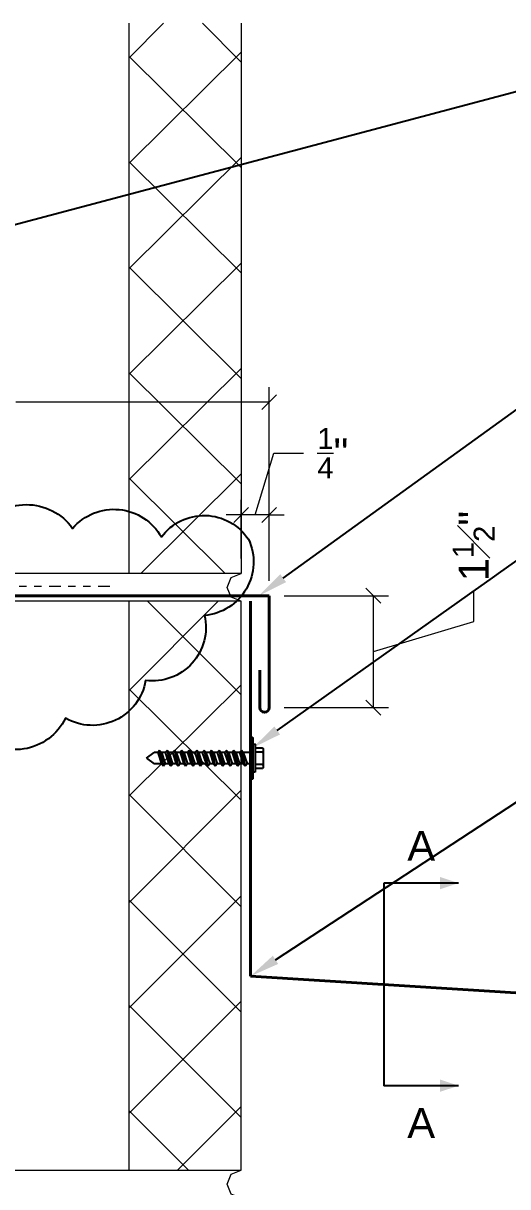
# Model space of a CAD drawing. Header units: inches. Extents: x -257 to 21868, y -296 to 108.
# Drawn here: x 442.85 to 449.34, y 21.79 to 37.38 of the extents above; entities that cross this region are included whole.
import ezdxf
from ezdxf import colors
from ezdxf.entities.mleader import LeaderData, LeaderLine
from ezdxf.enums import TextEntityAlignment as Align
from ezdxf.math import Vec2, Vec3

# ---------------------------------------------------------------- set-up
doc = ezdxf.new("R2010")
doc.units = ezdxf.units.IN
doc.header["$MEASUREMENT"] = 0
doc.linetypes.add('PHANTOM2', pattern=[1.25, 0.625, -0.125, 0.125, -0.125, 0.125, -0.125])
doc.layers.get('Defpoints').update_dxf_attribs({"color": 3})
for name, color, linetype, lineweight in [('NSE-By_Others', 8, 'Continuous', 0), ('NSE-Call-Outs', 171, 'Continuous', 13), ('NSE-Dimensions', 51, 'Continuous', 13), ('NSE-Flashing 01', 2, 'Continuous', 40), ('NSE-Hardware', 111, 'Continuous', 25), ('nsm-Det-Underlayment', 6, 'PHANTOM2', 13)]:
    doc.layers.add(name, color=color, linetype=linetype, lineweight=lineweight)
doc.styles.add('004 - NSSM - Standard', font='arial.ttf', dxfattribs={"height": 0.4})
doc.dimstyles.new('004 - NSSM - Standard', dxfattribs={"dimtxt": 0.4, "dimasz": 0.2, "dimexe": 0.2, "dimexo": 0.2, "dimgap": 0.2, "dimtad": 0, "dimdec": 4, "dimzin": 3, "dimdsep": 46, "dimlunit": 4, "dimtxsty": '004 - NSSM - Standard', "dimblk": 'OBLIQUE', "dimcen": 0.2, "dimclrd": 256, "dimclre": 256, "dimclrt": 256, "dimadec": 0, "dimazin": 0, "dimtfac": 0.7, "dimtdec": 4, "dimtmove": 1, "dimatfit": 2, "dimfxl": 1, "dimtfill": 1, "dimtfillclr": 11, "dimfrac": 1, "dimtolj": 1, "dimtzin": 0, "dimlwd": 0, "dimlwe": 0, "dimarcsym": 0})

# ---------------------------------------------------------------- blocks, each defined once
blk = doc.blocks.new('_Oblique')
at = {"color": 0, "linetype": 'ByBlock', "lineweight": -2}
blk.add_line((-0.5, -0.5), (0.5, 0.5), dxfattribs=at)
blk = doc.blocks.new('*D55')
at = {"layer": 'Defpoints', "color": 0, "transparency": 16777216}
for p in [(446.14, 32.303), (438.139, 29.834), (446.14, 29.709)]:
    blk.add_point(p, dxfattribs=at)
at = {"layer": 'NSE-Dimensions', "lineweight": 0, "transparency": 16777216}
for p, q in [((438.139, 30.034), (438.139, 32.503)), ((446.14, 29.909), (446.14, 32.503)), ((438.139, 32.303), (441.532, 32.303)), ((446.14, 32.303), (442.747, 32.303))]:
    blk.add_line(p, q, dxfattribs=at)
at = {"layer": 'NSE-Dimensions', "lineweight": 0, "transparency": 16777216, "xscale": 0.2, "yscale": 0.2, "zscale": 0.2, "rotation": 180}
blk.add_blockref('_Oblique', (438.139, 32.303), dxfattribs=at)
at = {"layer": 'NSE-Dimensions', "lineweight": 0, "transparency": 16777216, "xscale": 0.2, "yscale": 0.2, "zscale": 0.2}
blk.add_blockref('_Oblique', (446.14, 32.303), dxfattribs=at)
at = {"layer": 'NSE-Dimensions', "transparency": 16777216, "insert": (442.139, 32.303), "char_height": 0.4, "attachment_point": 5, "style": '004 - NSSM - Standard', "bg_fill": 3, "box_fill_scale": 1.25, "bg_fill_color": 256, "bg_fill_true_color": 13158600, "bg_fill_transparency": 0}
blk.add_mtext('\\A1;7 {\\H0.7x;\\S7/8;}"', dxfattribs=at)
blk = doc.blocks.new('*D56')
at = {"layer": 'Defpoints', "color": 0, "transparency": 16777216}
for p in [(445.765, 30.792), (445.765, 30.008), (446.14, 29.834)]:
    blk.add_point(p, dxfattribs=at)
at = {"layer": 'NSE-Dimensions', "lineweight": 0, "transparency": 16777216}
for p, q in [((445.953, 30.792), (446.201, 31.62)), ((446.201, 31.62), (446.601, 31.62)), ((445.765, 30.208), (445.765, 30.992)), ((446.14, 30.034), (446.14, 30.992)), ((445.765, 30.792), (445.565, 30.792)), ((446.14, 30.792), (445.765, 30.792)), ((446.14, 30.792), (445.765, 30.792)), ((446.14, 30.792), (446.34, 30.792))]:
    blk.add_line(p, q, dxfattribs=at)
at = {"layer": 'NSE-Dimensions', "lineweight": 0, "transparency": 16777216, "xscale": 0.2, "yscale": 0.2, "zscale": 0.2}
blk.add_blockref('_Oblique', (445.765, 30.792), dxfattribs=at)
at = {"layer": 'NSE-Dimensions', "lineweight": 0, "transparency": 16777216, "xscale": 0.2, "yscale": 0.2, "zscale": 0.2, "rotation": 180}
blk.add_blockref('_Oblique', (446.14, 30.792), dxfattribs=at)
at = {"layer": 'NSE-Dimensions', "transparency": 16777216, "insert": (446.993, 31.62), "char_height": 0.4, "attachment_point": 5, "style": '004 - NSSM - Standard', "bg_fill": 3, "box_fill_scale": 1.25, "bg_fill_color": 256, "bg_fill_true_color": 13158600, "bg_fill_transparency": 0}
blk.add_mtext('\\A1;{\\H0.7x;\\S1/4;\\H1.42857x;"}', dxfattribs=at)
blk = doc.blocks.new('*D57')
at = {"layer": 'Defpoints', "color": 0, "transparency": 16777216}
for p in [(446.14, 29.709), (447.537, 29.709), (446.14, 28.209)]:
    blk.add_point(p, dxfattribs=at)
at = {"layer": 'NSE-Dimensions', "lineweight": 0, "transparency": 16777216}
for p, q in [((446.34, 29.709), (447.737, 29.709)), ((447.537, 28.209), (447.537, 29.709)), ((448.88, 29.362), (448.88, 29.762)), ((447.537, 28.959), (448.88, 29.362)), ((446.34, 28.209), (447.737, 28.209))]:
    blk.add_line(p, q, dxfattribs=at)
at = {"layer": 'NSE-Dimensions', "lineweight": 0, "transparency": 16777216, "xscale": 0.2, "yscale": 0.2, "zscale": 0.2}
for p, rotation in [((447.537, 29.709), 90), ((447.537, 28.209), 270)]:
    blk.add_blockref('_Oblique', p, dxfattribs=dict(at, rotation=rotation))
at = {"layer": 'NSE-Dimensions', "transparency": 16777216, "insert": (448.88, 30.374), "char_height": 0.4, "attachment_point": 5, "rotation": 90, "style": '004 - NSSM - Standard', "bg_fill": 3, "box_fill_scale": 1.25, "bg_fill_color": 256, "bg_fill_true_color": 13158600, "bg_fill_transparency": 0}
blk.add_mtext('\\A1;1{\\H0.7x;\\S1#2;}"', dxfattribs=at)
blk = doc.blocks.new('*U62')
h = blk.add_hatch()
h.set_pattern_fill('ANSI31', scale=0.25, angle=180)
h.set_pattern_definition([(225, (-0.96875, 0.2462), (0.0220971, -0.0220971), [])])
h.paths.add_polyline_path([(0, -0.271, 0.602221), (0.016, -0.28, 0.602221), (0.031, -0.271), (0.031, 0.271, 0.602221), (0.016, 0.28, 0.602221), (0, 0.271)])
at = {"color": 0, "linetype": 'ByBlock', "lineweight": -2}
for p, q in [((-1.395, 0), (-1.292, 0.075)), ((-1.395, 0), (-1.292, -0.075)), ((-1.243, 0.075), (-1.292, 0.075)), ((-1.218, 0.105), (-1.243, 0.075)), ((-1.243, 0.075), (-1.193, -0.075)), ((-1.218, 0.105), (-1.168, -0.105)), ((-1.193, 0.075), (-1.218, 0.105)), ((-1.143, 0.075), (-1.193, 0.075)), ((-1.193, 0.075), (-1.143, -0.075)), ((-1.118, 0.105), (-1.143, 0.075)), ((-1.143, 0.075), (-1.093, -0.075)), ((-1.118, 0.105), (-1.068, -0.105)), ((-1.093, 0.075), (-1.118, 0.105)), ((-1.044, 0.075), (-1.094, 0.075)), ((-1.094, 0.075), (-1.044, -0.075)), ((-1.019, 0.105), (-1.044, 0.075)), ((-1.044, 0.075), (-0.994, -0.075)), ((-1.019, 0.105), (-0.969, -0.105)), ((-0.994, 0.075), (-1.019, 0.105)), ((-0.944, 0.075), (-0.994, 0.075)), ((-0.994, 0.075), (-0.944, -0.075)), ((-0.919, 0.105), (-0.944, 0.075)), ((-0.944, 0.075), (-0.894, -0.075)), ((-0.919, 0.105), (-0.869, -0.105)), ((-0.894, 0.075), (-0.919, 0.105)), ((-0.845, 0.075), (-0.895, 0.075)), ((-0.895, 0.075), (-0.845, -0.075)), ((-0.82, 0.105), (-0.845, 0.075)), ((-0.845, 0.075), (-0.795, -0.075)), ((-0.82, 0.105), (-0.77, -0.105)), ((-0.795, 0.075), (-0.82, 0.105)), ((-0.746, 0.075), (-0.796, 0.075)), ((-0.796, 0.075), (-0.746, -0.075)), ((-0.721, 0.105), (-0.746, 0.075)), ((-0.746, 0.075), (-0.696, -0.075)), ((-0.721, 0.105), (-0.671, -0.105)), ((-0.696, 0.075), (-0.721, 0.105)), ((-0.646, 0.075), (-0.696, 0.075)), ((-0.696, 0.075), (-0.646, -0.075)), ((-0.621, 0.105), (-0.646, 0.075)), ((-0.646, 0.075), (-0.596, -0.075)), ((-0.621, 0.105), (-0.571, -0.105)), ((-0.596, 0.075), (-0.621, 0.105)), ((-0.547, 0.075), (-0.597, 0.075)), ((-0.597, 0.075), (-0.547, -0.075)), ((-0.522, 0.105), (-0.547, 0.075)), ((-0.547, 0.075), (-0.497, -0.075)), ((-0.522, 0.105), (-0.472, -0.105)), ((-0.497, 0.075), (-0.522, 0.105)), ((-0.447, 0.075), (-0.497, 0.075)), ((-0.497, 0.075), (-0.447, -0.075)), ((-0.422, 0.105), (-0.447, 0.075)), ((-0.447, 0.075), (-0.397, -0.075)), ((-0.422, 0.105), (-0.372, -0.105)), ((-0.397, 0.075), (-0.422, 0.105)), ((-0.347, 0.075), (-0.397, 0.075)), ((-0.397, 0.075), (-0.347, -0.075)), ((-0.322, 0.105), (-0.347, 0.075)), ((-0.347, 0.075), (-0.297, -0.075)), ((-0.322, 0.105), (-0.272, -0.105)), ((-0.297, 0.075), (-0.322, 0.105)), ((-0.247, 0.075), (-0.297, 0.075)), ((-0.297, 0.075), (-0.247, -0.075)), ((-0.222, 0.105), (-0.247, 0.075)), ((-0.247, 0.075), (-0.197, -0.075)), ((-0.222, 0.105), (-0.172, -0.105)), ((-0.197, 0.075), (-0.222, 0.105)), ((-0.147, 0.075), (-0.197, 0.075)), ((-0.197, 0.075), (-0.147, -0.075)), ((-0.122, 0.105), (-0.147, 0.075)), ((-0.147, 0.075), (-0.097, -0.075)), ((-0.122, 0.105), (-0.072, -0.105)), ((-0.097, 0.075), (-0.122, 0.105)), ((0, 0.075), (-0.097, 0.075)), ((-0.097, 0.075), (-0.047, -0.075)), ((-1.193, -0.075), (-1.292, -0.075)), ((-1.168, -0.105), (-1.193, -0.075)), ((-1.143, -0.075), (-1.168, -0.105)), ((-1.093, -0.075), (-1.143, -0.075)), ((-1.068, -0.105), (-1.093, -0.075)), ((-1.043, -0.075), (-1.068, -0.105)), ((-0.994, -0.075), (-1.044, -0.075)), ((-0.969, -0.105), (-0.994, -0.075)), ((-0.944, -0.075), (-0.969, -0.105)), ((-0.894, -0.075), (-0.944, -0.075)), ((-0.869, -0.105), (-0.894, -0.075)), ((-0.844, -0.075), (-0.869, -0.105)), ((-0.795, -0.075), (-0.845, -0.075)), ((-0.77, -0.105), (-0.795, -0.075)), ((-0.745, -0.075), (-0.77, -0.105)), ((-0.696, -0.075), (-0.746, -0.075)), ((-0.671, -0.105), (-0.696, -0.075)), ((-0.646, -0.075), (-0.671, -0.105)), ((-0.596, -0.075), (-0.646, -0.075)), ((-0.571, -0.105), (-0.596, -0.075)), ((-0.546, -0.075), (-0.571, -0.105)), ((-0.497, -0.075), (-0.547, -0.075)), ((-0.472, -0.105), (-0.497, -0.075)), ((-0.447, -0.075), (-0.472, -0.105)), ((-0.397, -0.075), (-0.447, -0.075)), ((-0.372, -0.105), (-0.397, -0.075)), ((-0.347, -0.075), (-0.372, -0.105)), ((-0.297, -0.075), (-0.347, -0.075)), ((-0.272, -0.105), (-0.297, -0.075)), ((-0.247, -0.075), (-0.272, -0.105)), ((-0.197, -0.075), (-0.247, -0.075)), ((-0.172, -0.105), (-0.197, -0.075)), ((-0.147, -0.075), (-0.172, -0.105)), ((-0.097, -0.075), (-0.147, -0.075)), ((-0.072, -0.105), (-0.097, -0.075)), ((-0.047, -0.075), (-0.072, -0.105)), ((0, -0.075), (-0.047, -0.075))]:
    blk.add_line(p, q, dxfattribs=at)
at = {"color": 0, "linetype": 'ByBlock', "lineweight": -2, "flags": 128}
blk.add_lwpolyline([(0.021, -0.281), (0.01, -0.281, -0.414214), (0, -0.271), (0, 0.271, -0.414214), (0.01, 0.281), (0.021, 0.281, -0.414214), (0.031, 0.271), (0.031, -0.271, -0.414214)], format="xyb", close=True, dxfattribs=at)
blk.add_lwpolyline([(0.062, -0.188), (0.031, -0.188), (0.031, 0.187), (0.062, 0.187), (0.062, -0.188)], dxfattribs=at)
for points in [[(0.062, 0.14), (0.153, 0.14, -0.414214), (0.169, 0.124), (0.169, -0.124, -0.414214), (0.153, -0.14), (0.062, -0.14)], [(0.169, 0.094, -0.414214), (0.156, 0.082), (0.062, 0.082)], [(0.169, 0.069, 0.414214), (0.156, 0.082), (0.062, 0.082)], [(0.169, -0.071, -0.414214), (0.156, -0.084), (0.062, -0.084)], [(0.169, -0.096, 0.414214), (0.156, -0.084), (0.062, -0.084)]]:
    blk.add_lwpolyline(points, format="xyb", dxfattribs=at)
blk = doc.blocks.new('Section')
for p, q in [((0, 1.358), (0, -1.358)), ((1, 1.358), (0, 1.358)), ((1, -1.358), (0, -1.358))]:
    blk.add_line(p, q)
for points in [[(1, 1.358), (0.75, 1.441), (0.75, 1.274)], [(1, -1.358), (0.75, -1.441), (0.75, -1.274)]]:
    blk.add_solid(points)
at = {"style": '004 - NSSM - Standard'}
for p in [(0.5, 1.858), (0.5, -1.858)]:
    blk.add_text('A', height=0.4, dxfattribs=at).set_placement(p, align=Align.MIDDLE_CENTER)

msp = doc.modelspace()

# ---------------------------------------------------------------- linework, layer by layer
at = {"layer": 'NSE-By_Others'}
for points in [[(445.76543, 30.00763), (438.13853, 30.00763), (438.13853, 37.38093)], [(444.72536, 37.381), (444.25855, 36.91441)], [(444.25855, 37.38093), (444.25855, 30.00763)], [(445.2453, 37.38095), (445.76543, 36.86104)], [(445.76543, 37.38093), (445.76543, 30.00763)], [(444.25855, 35.50099), (445.76543, 36.99435)], [(445.76543, 35.44762), (444.25855, 36.94098)], [(444.25855, 34.08757), (445.76543, 35.58093)], [(445.76543, 34.0342), (444.25855, 35.52756)], [(444.25855, 32.67414), (445.76543, 34.16773)], [(445.76543, 32.621), (444.25855, 34.11436)], [(444.25855, 31.26095), (445.76543, 32.75431)], [(445.76543, 31.20758), (444.25855, 32.70094)], [(445.55196, 30.00763), (444.25855, 31.28752)], [(444.41866, 30.00763), (445.76543, 31.34089)], [(445.76543, 29.63428), (445.63212, 29.68765), (445.57876, 29.82095), (445.63212, 29.95426), (445.76543, 30.00763)], [(445.76543, 29.63428), (438.13853, 29.63428), (438.13853, 22.00738), (445.76543, 22.00738)], [(444.25855, 28.4341), (445.45874, 29.63428)], [(444.25855, 29.63428), (444.25855, 22.00738)], [(445.76543, 28.38096), (444.51188, 29.63428)], [(445.76543, 22.00738), (445.76543, 29.63428)], [(444.25855, 27.0209), (445.76543, 28.51427)], [(445.76543, 26.96754), (444.25855, 28.4609)], [(444.25855, 25.5942), (445.76543, 27.10085)], [(445.76543, 25.54083), (444.25855, 27.04748)], [(444.25855, 24.18077), (445.76543, 25.68741)], [(445.76543, 24.12741), (444.25855, 25.63406)], [(444.25855, 22.76735), (445.76543, 24.27399)], [(445.76543, 22.71398), (444.25855, 24.22086)], [(445.0586, 22.00738), (444.25855, 22.80743)], [(444.91201, 22.00738), (445.76543, 22.8608)], [(445.76543, 21.63405), (445.63212, 21.68742), (445.57876, 21.82072), (445.63212, 21.95402), (445.76543, 22.00738)]]:
    msp.add_lwpolyline(points, dxfattribs=at)
at = {"layer": 'NSE-Flashing 01'}
for p, q in [((438.13853, 29.70924), (446.14043, 29.70924)), ((445.89043, 29.63446), (445.89043, 24.60909)), ((446.14043, 28.20924), (446.14043, 29.70924)), ((446.01543, 28.70924), (446.01543, 28.20924)), ((455.62069, 24.00199), (445.89043, 24.60909))]:
    msp.add_line(p, q, dxfattribs=at)
msp.add_arc((446.07793, 28.20924), 0.0625, 180, 0, dxfattribs=at)
at = {"layer": 'nsm-Det-Underlayment', "color": 8, "ltscale": 0.25}
msp.add_lwpolyline([(444.0035, 29.83424), (438.15944, 29.83424), (435.51187, 30.74515), (435.51187, 31.54521)], dxfattribs=at)

# ---------------------------------------------------------------- block references
at = {"layer": 'NSE-Hardware'}
msp.add_blockref('*U62', (445.89043, 27.53133), dxfattribs=at)

# ---------------------------------------------------------------- next in the draw order: dimensions: what is measured, and where the dimension line sits
at = {"layer": 'NSE-Dimensions'}
dim = msp.add_linear_dim(base=(446.14043, 32.30294), p1=(438.13853, 29.83424), p2=(446.14043, 29.70924), text='7 {\\H0.7x;\\S7/8;}"', dimstyle='004 - NSSM - Standard', dxfattribs=at)
dim.commit()
dim.dimension.update_dxf_attribs({"geometry": '*D55', "text_midpoint": (442.13948, 32.30294)})

# ---------------------------------------------------------------- next in the draw order: leaders
at = {"layer": 'NSE-Call-Outs'}
ml = msp.add_multileader_mtext('Standard', dxfattribs=at)
ml.set_content('Seismic Joint Flashing Attached With #12 Galv. EPDM Washered HWH Screws At 16" O.C. MAX Into Blocking', color=256, style='004 - NSSM - Standard')
ml.set_leader_properties(color=256)
ml.build(insert=Vec2(0, 0))
ml.multileader.update_dxf_attribs({"dogleg_length": 1, "arrow_head_size": 0.4})
ctx = ml.context
ctx.base_point, ctx.char_height, ctx.arrow_head_size, ctx.landing_gap_size, ctx.plane_origin = Vec3(440.63189, 12.48722), 0.4, 0.4, 0.4, Vec3(457.80133, 22.41517)
ctx.text_align_type = 2
notes = []
notes.append((ctx, [(1, (1, 1, 0), (450.28646, 12.48722), (-1, 0), 1, [(0, [(456.77942, 22.17186)], 0, [])])]))
ctx.mtext.insert, ctx.mtext.width, ctx.mtext.alignment, ctx.mtext.flow_direction = Vec3(448.88646, 12.74602), 8, 3, 5
ctx.mtext.has_bg_fill, ctx.mtext.bg_color, ctx.mtext.bg_scale_factor, ctx.mtext.bg_transparency, ctx.mtext.use_window_bg_color = 1, -1027028792, 1.5, 0, 1
for ctx, leaders in notes:
    for number, flags, end, landing, length, lines in leaders:
        leader = LeaderData()
        leader.index, (leader.has_last_leader_line, leader.has_dogleg_vector, leader.attachment_direction) = number, flags
        leader.last_leader_point, leader.dogleg_vector, leader.dogleg_length = Vec3(end), Vec3(landing), length
        for number, points, colour, breaks in lines:
            line = LeaderLine()
            line.index, line.vertices, line.color, line.breaks = number, Vec3.list(points), colors.encode_raw_color(colour), breaks
            leader.lines.append(line)
        ctx.leaders.append(leader)

# ---------------------------------------------------------------- next in the draw order: dimensions: what is measured, and where the dimension line sits
at = {"layer": 'NSE-Dimensions'}
dim = msp.add_linear_dim(base=(445.76543, 30.79242), p1=(446.14043, 29.83424), p2=(445.76543, 30.00763), text='{\\H0.7x;\\S1/4;\\H1.42857x;"}', dimstyle='004 - NSSM - Standard', dxfattribs=at)
dim.commit()
dim.dimension.update_dxf_attribs({"geometry": '*D56', "text_midpoint": (446.8011, 31.61966)})

# ---------------------------------------------------------------- next in the draw order: dimensions: what is measured, and where the dimension line sits
dim = msp.add_linear_dim(base=(447.53701, 29.70924), p1=(446.14043, 28.20924), p2=(446.14043, 29.70924), angle=90, dimstyle='004 - NSSM - Standard', dxfattribs=at)
dim.commit()
dim.dimension.update_dxf_attribs({"geometry": '*D57', "text_midpoint": (448.88044, 29.96227)})

# ---------------------------------------------------------------- next in the draw order: leaders
at = {"layer": 'NSE-Call-Outs'}
ml = msp.add_multileader_mtext('Standard', dxfattribs=at)
ml.set_content('24ga Zincalume Seismic Joint Flashing, Pre Finished AEP-Span "Cool Slate Gray"', color=256, style='004 - NSSM - Standard')
ml.set_leader_properties(color=256)
ml.build(insert=Vec2(0, 0))
ml.multileader.update_dxf_attribs({"dogleg_length": 1, "arrow_head_size": 0.4})
ctx = ml.context
ctx.base_point, ctx.char_height, ctx.arrow_head_size, ctx.landing_gap_size, ctx.plane_origin = Vec3(452.34026, 28.18354), 0.4, 0.4, 0.4, Vec3(445.89043, 24.60909)
notes = []
notes.append((ctx, [(0, (1, 1, 0), (451.34026, 28.18354), (1, 0), 1, [(0, [(445.89043, 24.60909)], 0, [])])]))
ctx.mtext.insert, ctx.mtext.width, ctx.mtext.flow_direction = Vec3(452.74026, 28.44234), 8, 5
ctx.mtext.has_bg_fill, ctx.mtext.bg_color, ctx.mtext.bg_scale_factor, ctx.mtext.bg_transparency, ctx.mtext.use_window_bg_color = 1, -1027028792, 1.5, 0, 1
for ctx, leaders in notes:
    for number, flags, end, landing, length, lines in leaders:
        leader = LeaderData()
        leader.index, (leader.has_last_leader_line, leader.has_dogleg_vector, leader.attachment_direction) = number, flags
        leader.last_leader_point, leader.dogleg_vector, leader.dogleg_length = Vec3(end), Vec3(landing), length
        for number, points, colour, breaks in lines:
            line = LeaderLine()
            line.index, line.vertices, line.color, line.breaks = number, Vec3.list(points), colors.encode_raw_color(colour), breaks
            leader.lines.append(line)
        ctx.leaders.append(leader)

# ---------------------------------------------------------------- next in the draw order: block references
msp.add_blockref('Section', (447.67726, 24.49929))

# ---------------------------------------------------------------- next in the draw order: leaders
ml = msp.add_multileader_mtext('Standard', dxfattribs=at)
ml.set_content('Seismic Joint Flashing Attached With EPDM Washered Tapcon Fasteners At 16" O.C. MAX Into Pre-Drilled Holes', color=256, style='004 - NSSM - Standard')
ml.set_leader_properties(color=256)
ml.build(insert=Vec2(0, 0))
ml.multileader.update_dxf_attribs({"dogleg_length": 1, "arrow_head_size": 0.4})
ctx = ml.context
ctx.base_point, ctx.char_height, ctx.arrow_head_size, ctx.landing_gap_size, ctx.plane_origin = Vec3(452.34026, 31.51935), 0.4, 0.4, 0.4, Vec3(445.92168, 29.17128)
notes = []
notes.append((ctx, [(0, (1, 1, 0), (451.34026, 31.51935), (1, 0), 1, [(0, [(445.92168, 27.67128)], 0, [])])]))
ctx.mtext.insert, ctx.mtext.width, ctx.mtext.flow_direction = Vec3(452.74026, 31.72263), 8, 5
ctx.mtext.has_bg_fill, ctx.mtext.bg_color, ctx.mtext.bg_scale_factor, ctx.mtext.bg_transparency, ctx.mtext.use_window_bg_color = 1, -1027028792, 1.5, 0, 1
for ctx, leaders in notes:
    for number, flags, end, landing, length, lines in leaders:
        leader = LeaderData()
        leader.index, (leader.has_last_leader_line, leader.has_dogleg_vector, leader.attachment_direction) = number, flags
        leader.last_leader_point, leader.dogleg_vector, leader.dogleg_length = Vec3(end), Vec3(landing), length
        for number, points, colour, breaks in lines:
            line = LeaderLine()
            line.index, line.vertices, line.color, line.breaks = number, Vec3.list(points), colors.encode_raw_color(colour), breaks
            leader.lines.append(line)
        ctx.leaders.append(leader)

# ---------------------------------------------------------------- next in the draw order: leaders
ml = msp.add_multileader_mtext('Standard', dxfattribs=at)
ml.set_content('24ga Type 304 Stainless Steel Through Wall Flashing', color=256, style='004 - NSSM - Standard')
ml.set_leader_properties(color=256)
ml.build(insert=Vec2(0, 0))
ml.multileader.update_dxf_attribs({"dogleg_length": 1, "arrow_head_size": 0.4})
ctx = ml.context
ctx.base_point, ctx.char_height, ctx.arrow_head_size, ctx.landing_gap_size, ctx.plane_origin = Vec3(452.34026, 33.57012), 0.4, 0.4, 0.4, Vec3(446.00407, 29.83424)
notes = []
notes.append((ctx, [(0, (1, 1, 0), (451.34026, 33.57012), (1, 0), 1, [(0, [(446.00407, 29.70924)], 0, [])])]))
ctx.mtext.insert, ctx.mtext.width, ctx.mtext.flow_direction = Vec3(452.74026, 33.82892), 8, 5
ctx.mtext.has_bg_fill, ctx.mtext.bg_color, ctx.mtext.bg_scale_factor, ctx.mtext.bg_transparency, ctx.mtext.use_window_bg_color = 1, -1027028792, 1.5, 0, 1
for ctx, leaders in notes:
    for number, flags, end, landing, length, lines in leaders:
        leader = LeaderData()
        leader.index, (leader.has_last_leader_line, leader.has_dogleg_vector, leader.attachment_direction) = number, flags
        leader.last_leader_point, leader.dogleg_vector, leader.dogleg_length = Vec3(end), Vec3(landing), length
        for number, points, colour, breaks in lines:
            line = LeaderLine()
            line.index, line.vertices, line.color, line.breaks = number, Vec3.list(points), colors.encode_raw_color(colour), breaks
            leader.lines.append(line)
        ctx.leaders.append(leader)

# ---------------------------------------------------------------- next in the draw order: linework, layer by layer
msp.add_lwpolyline([(442.26597, 30.60125, -0.52056705), (443.5072, 30.61176, -0.52056705), (443.5072, 30.61176, -0.52056705), (444.69588, 30.49608, -0.52056705), (444.69588, 30.49608, -0.52056705), (445.86349, 30.46454, -0.52056705), (445.86349, 30.46454, -0.52056705), (445.27443, 29.44444, -0.52056705), (445.27443, 29.44444, -0.52056705), (444.4855, 28.57158, -0.52056705), (444.4855, 28.57158, -0.52056705), (443.41255, 28.06678, -0.52056705), (443.41255, 28.06678, -0.52056705), (442.19232, 27.8775, -0.52056705)], format="xyb")

# ---------------------------------------------------------------- next in the draw order: leaders
ml = msp.add_multileader_mtext('Standard', dxfattribs=at)
ml.set_content('Through Wall Flashing Attached With #12 Stainless Steel EPDM Washered HWH Screws At 16" O.C. MAX Into Studs', color=256, style='004 - NSSM - Standard')
ml.set_leader_properties(color=256)
ml.build(insert=Vec2(0, 0))
ml.multileader.update_dxf_attribs({"dogleg_length": 1, "arrow_head_size": 0.4})
ctx = ml.context
ctx.base_point, ctx.char_height, ctx.arrow_head_size, ctx.landing_gap_size, ctx.plane_origin = Vec3(452.34026, 36.96828), 0.4, 0.4, 0.4, Vec3(435.25855, 32.82511)
notes = []
notes.append((ctx, [(0, (1, 1, 0), (451.34026, 36.96828), (1, 0), 1, [(0, [(435.25855, 32.70011)], 0, [])])]))
ctx.mtext.insert, ctx.mtext.width, ctx.mtext.flow_direction = Vec3(452.74026, 37.17169), 8, 5
ctx.mtext.has_bg_fill, ctx.mtext.bg_color, ctx.mtext.bg_scale_factor, ctx.mtext.bg_transparency, ctx.mtext.use_window_bg_color = 1, -1027028792, 1.5, 0, 1
for ctx, leaders in notes:
    for number, flags, end, landing, length, lines in leaders:
        leader = LeaderData()
        leader.index, (leader.has_last_leader_line, leader.has_dogleg_vector, leader.attachment_direction) = number, flags
        leader.last_leader_point, leader.dogleg_vector, leader.dogleg_length = Vec3(end), Vec3(landing), length
        for number, points, colour, breaks in lines:
            line = LeaderLine()
            line.index, line.vertices, line.color, line.breaks = number, Vec3.list(points), colors.encode_raw_color(colour), breaks
            leader.lines.append(line)
        ctx.leaders.append(leader)

doc.saveas('drawing.dxf')
